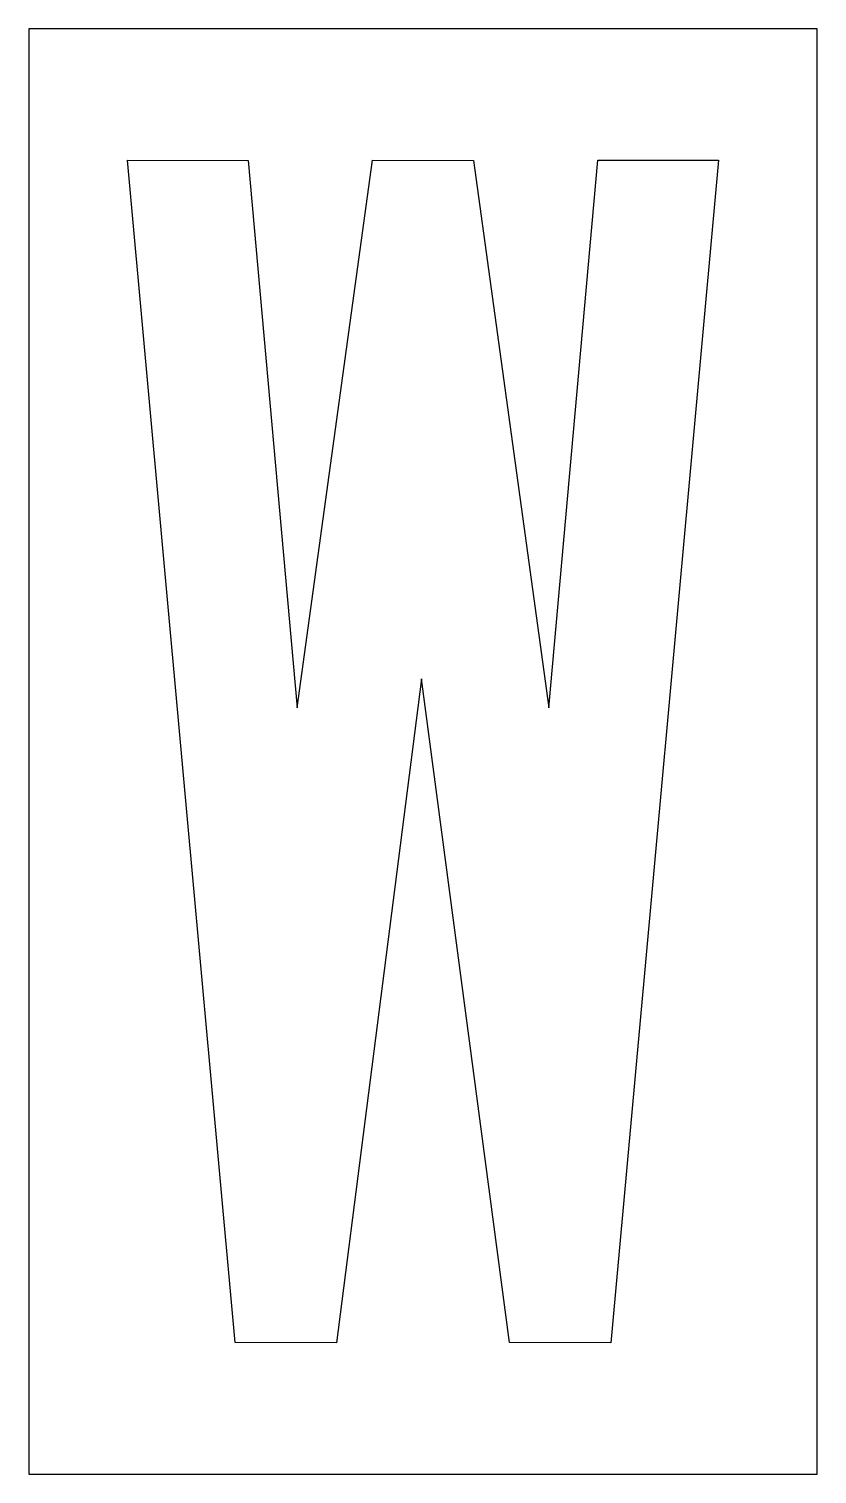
# Model space of a CAD drawing. Extents: x 0 to 12, y 0 to 22.
import ezdxf

# ---------------------------------------------------------------- set-up
doc = ezdxf.new("R2010")
doc.units = 0
doc.layers.add('CUT', color=7, linetype='Continuous')
doc.layers.add('OUTSIDE', color=1, linetype='Continuous')

msp = doc.modelspace()

# ---------------------------------------------------------------- linework, layer by layer
at = {"layer": 'CUT'}
msp.add_lwpolyline([(8.858, 2), (7.3176, 2.0027), (5.9748, 12.1045), (4.6806, 2.0005), (3.1397, 2.0014), (1.5, 20), (3.339, 19.9975), (4.0837, 11.6649), (5.2289, 20), (6.7704, 19.9989), (7.9144, 11.664), (8.6596, 19.9996), (10.5, 20)], close=True, dxfattribs=at)
at = {"layer": 'OUTSIDE'}
msp.add_lwpolyline([(0, 0), (12, 0), (12, 22), (0, 22)], close=True, dxfattribs=at)

doc.saveas('drawing.dxf')
